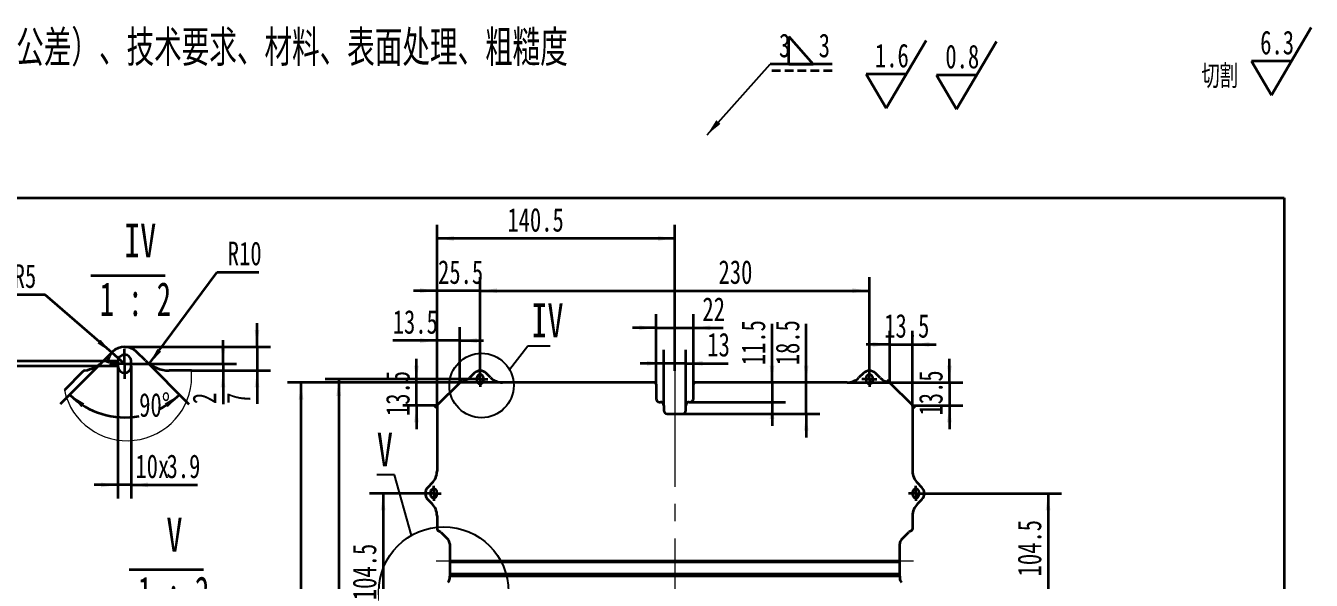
# Model space of a CAD drawing. Header units: millimetres. Extents: x 10 to 515, y -34 to 231.
# Drawn here: x 105.3 to 295.2, y 148.9 to 230.9 of the extents above; entities that cross this region are included whole.
import ezdxf

# ---------------------------------------------------------------- set-up
doc = ezdxf.new("R2010")
doc.units = ezdxf.units.MM
doc.linetypes.add('CENTERX2', pattern=[20.32, 12.7, -2.54, 2.54, -2.54])
doc.linetypes.add('HIDDEN', pattern=[1.905, 1.27, -0.635])
doc.layers.add('FORMAT', color=7, linetype='Continuous', lineweight=35)
doc.layers.add('轮廓实线层', color=7, linetype='Continuous', lineweight=35)
doc.layers.add('细实线层', color=7, linetype='Continuous')
doc.styles.add('SLDTEXTSTYLE0', font='TXT', dxfattribs={"width": 0.7, "bigfont": 'bigfont'})
doc.styles.add('SLDTEXTSTYLE1', font='TXT', dxfattribs={"width": 0.7})
doc.styles.add('SLDTEXTSTYLE28', font='TXT', dxfattribs={"width": 0.62})
doc.dimstyles.new('SLDDIMSTYLE0', dxfattribs={"dimtxt": 0.18, "dimasz": 2.5, "dimexe": 0, "dimexo": 0.0625, "dimgap": 0, "dimtad": 0, "dimtih": 1, "dimtoh": 1, "dimdec": 0, "dimrnd": 1e-09, "dimzin": 0, "dimdsep": 46, "dimtxsty": 'Standard', "dimsah": 1, "dimcen": 0.09, "dimadec": 0, "dimazin": 0, "dimtfac": 2.5, "dimtdec": 0, "dimtofl": 0, "dimtmove": 0, "dimatfit": 3, "dimfxl": 0, "dimfrac": 2, "dimtolj": 1, "dimtzin": 0, "dimarcsym": 0})
doc.dimstyles.new('SLDDIMSTYLE1', dxfattribs={"dimtxt": 3.5, "dimasz": 2.5, "dimexe": 0, "dimexo": 0.0625, "dimgap": 0.875, "dimtad": 2, "dimlfac": 4, "dimrnd": 1e-09, "dimzin": 12, "dimdsep": 46, "dimtxsty": 'SLDTEXTSTYLE1', "dimsah": 1, "dimcen": 0.09, "dimadec": 0, "dimazin": 3, "dimtfac": 1, "dimtmove": 0, "dimatfit": 0, "dimfxl": 0, "dimfrac": 2, "dimtolj": 1, "dimtzin": 12, "dimarcsym": 0})
doc.dimstyles.new('SLDDIMSTYLE10', dxfattribs={"dimtxt": 3.5, "dimasz": 2.5, "dimexe": 0, "dimexo": 0.0625, "dimgap": 0.875, "dimtad": 0, "dimtih": 1, "dimtoh": 1, "dimlfac": 2, "dimrnd": 1e-09, "dimzin": 12, "dimdsep": 46, "dimtxsty": 'SLDTEXTSTYLE1', "dimsah": 1, "dimcen": 0, "dimadec": 0, "dimazin": 3, "dimtfac": 1, "dimtofl": 0, "dimtmove": 1, "dimatfit": 3, "dimfxl": 0, "dimfrac": 2, "dimtolj": 1, "dimtzin": 12, "dimarcsym": 0})
doc.dimstyles.new('SLDDIMSTYLE2', dxfattribs={"dimtxt": 0.18, "dimasz": 2.5, "dimexe": 0, "dimexo": 0.0625, "dimgap": 0, "dimtad": 0, "dimtih": 1, "dimtoh": 1, "dimdec": 0, "dimrnd": 1e-09, "dimzin": 0, "dimdsep": 46, "dimtxsty": 'Standard', "dimblk1": 'NONE', "dimblk2": 'NONE', "dimsah": 1, "dimcen": 0.09, "dimadec": 0, "dimazin": 0, "dimtfac": 2.5, "dimtdec": 0, "dimtofl": 0, "dimtmove": 0, "dimatfit": 3, "dimldrblk": 'NONE', "dimfxl": 0, "dimfrac": 2, "dimtolj": 1, "dimtzin": 0, "dimarcsym": 0})
doc.dimstyles.new('SLDDIMSTYLE3', dxfattribs={"dimtxt": 3.5, "dimasz": 2.5, "dimexe": 0, "dimexo": 0.0625, "dimgap": 0.875, "dimtad": 2, "dimlfac": 4, "dimrnd": 1e-09, "dimzin": 12, "dimdsep": 46, "dimtxsty": 'SLDTEXTSTYLE1', "dimsah": 1, "dimcen": 0.09, "dimadec": 0, "dimazin": 3, "dimtfac": 1, "dimtofl": 0, "dimtmove": 0, "dimatfit": 3, "dimfxl": 0, "dimfrac": 2, "dimtolj": 1, "dimtzin": 12, "dimarcsym": 0})
doc.dimstyles.new('SLDDIMSTYLE7', dxfattribs={"dimtxt": 3.5, "dimasz": 2.5, "dimexe": 0, "dimexo": 0.0625, "dimgap": 0.875, "dimtad": 2, "dimlfac": 2, "dimrnd": 1e-09, "dimzin": 12, "dimdsep": 46, "dimtxsty": 'SLDTEXTSTYLE1', "dimsah": 1, "dimcen": 0.09, "dimadec": 0, "dimazin": 3, "dimtfac": 1, "dimtmove": 0, "dimatfit": 0, "dimfxl": 0, "dimfrac": 2, "dimtolj": 1, "dimtzin": 12, "dimarcsym": 0})
doc.dimstyles.new('SLDDIMSTYLE8', dxfattribs={"dimtxt": 3.5, "dimasz": 2.5, "dimexe": 0, "dimexo": 0.0625, "dimgap": 0.875, "dimtad": 0, "dimtih": 1, "dimtoh": 1, "dimdec": 4, "dimlfac": 2, "dimzin": 12, "dimdsep": 46, "dimtxsty": 'SLDTEXTSTYLE1', "dimsah": 1, "dimcen": 0.09, "dimazin": 3, "dimtfac": 1, "dimtofl": 0, "dimtmove": 0, "dimatfit": 3, "dimfxl": 0, "dimfrac": 2, "dimtolj": 1, "dimtzin": 12, "dimarcsym": 0})
doc.dimstyles.new('SLDDIMSTYLE9', dxfattribs={"dimtxt": 3.5, "dimasz": 2.5, "dimexe": 0, "dimexo": 0.0625, "dimgap": 0.875, "dimtad": 0, "dimtih": 1, "dimtoh": 1, "dimlfac": 2, "dimrnd": 1e-09, "dimzin": 12, "dimdsep": 46, "dimtxsty": 'SLDTEXTSTYLE1', "dimsah": 1, "dimcen": 0, "dimadec": 0, "dimazin": 3, "dimtfac": 1, "dimtofl": 0, "dimtmove": 0, "dimatfit": 3, "dimfxl": 0, "dimfrac": 2, "dimtolj": 1, "dimtzin": 12, "dimarcsym": 0})

# ---------------------------------------------------------------- blocks, each defined once
blk = doc.blocks.new('SW_SFSYMBOL_0')
at = {"layer": 'FORMAT', "color": 0}
for p, q in [((1.65, -5), (7.55, 5)), ((1.65, -5), (-1.3, 0)), ((4.6, 0), (-1.3, 0))]:
    blk.add_line(p, q, dxfattribs=at)
at = {"layer": 'FORMAT', "color": 0, "char_height": 3.5, "attachment_point": 1}
for s, insert, style in [('6.3', (0, 4.51), 'SLDTEXTSTYLE1'), ('切割', (-8.68, -0.49), 'SLDTEXTSTYLE0')]:
    blk.add_mtext(s, dxfattribs=dict(at, insert=insert, style=style))
blk = doc.blocks.new('SW_SFSYMBOL_1')
at = {"layer": 'FORMAT', "color": 0}
for p, q in [((1.65, -5), (7.55, 5)), ((1.65, -5), (-1.3, 0)), ((4.6, 0), (-1.3, 0))]:
    blk.add_line(p, q, dxfattribs=at)
at = {"layer": 'FORMAT', "color": 0, "insert": (0, 4.51), "char_height": 3.5, "attachment_point": 1, "style": 'SLDTEXTSTYLE1'}
blk.add_mtext('0.8', dxfattribs=at)
blk = doc.blocks.new('SW_SFSYMBOL_2')
at = {"layer": 'FORMAT', "color": 0}
for p, q in [((1.65, -5), (7.55, 5)), ((1.65, -5), (-1.3, 0)), ((4.6, 0), (-1.3, 0))]:
    blk.add_line(p, q, dxfattribs=at)
at = {"layer": 'FORMAT', "color": 0, "insert": (0, 4.51), "char_height": 3.5, "attachment_point": 1, "style": 'SLDTEXTSTYLE1'}
blk.add_mtext('1.6', dxfattribs=at)
blk = doc.blocks.new('SW_SYMBOL_WELD_FILL')
at = {"layer": 'FORMAT', "color": 0}
for p, q in [((100, 0), (100, 900)), ((100, 900), (900, 0)), ((100, 0), (900, 0))]:
    blk.add_line(p, q, dxfattribs=at)
blk = doc.blocks.new('SW_WELDSYMBOL_0')
at = {"layer": 'FORMAT', "color": 0}
blk.add_line((9.15, 0), (0, 0), dxfattribs=at)
at = {"layer": 'FORMAT', "color": 0, "linetype": 'HIDDEN'}
blk.add_line((9.15, -1), (0, -1), dxfattribs=at)
at = {"layer": 'FORMAT', "color": 0, "xscale": 0.004511737089201878, "yscale": 0.004511737089201878, "zscale": 0.004511737089201878}
blk.add_blockref('SW_SYMBOL_WELD_FILL', (2.31, 0), dxfattribs=at)
at = {"layer": 'FORMAT', "color": 0, "char_height": 3.5, "attachment_point": 1, "style": 'SLDTEXTSTYLE1'}
for insert in [(1.31, 4.51), (7.18, 4.51)]:
    blk.add_mtext('3', dxfattribs=dict(at, insert=insert))
blk = doc.blocks.new('_D_3')
at = {"layer": 'FORMAT'}
for p, q in [((232.92, 178.15), (232.92, 185.79)), ((236.29, 174.78), (236.29, 185.79)), ((232.92, 183.79), (229.42, 183.79)), ((232.92, 183.79), (236.29, 183.79)), ((236.29, 183.79), (239.79, 183.79))]:
    blk.add_line(p, q, dxfattribs=at)
for points in [[(232.92, 183.79), (230.42, 184.14), (230.42, 183.44)], [(236.29, 183.79), (238.79, 183.44), (238.79, 184.14)]]:
    blk.add_solid(points, dxfattribs=at)
at = {"layer": 'FORMAT', "insert": (232.11, 188.3), "char_height": 3.5, "attachment_point": 1, "style": 'SLDTEXTSTYLE1'}
blk.add_mtext('13.5', dxfattribs=at)
blk = doc.blocks.new('_D_4')
at = {"layer": 'FORMAT'}
for p, q in [((241.74, 178.15), (241.74, 181.65)), ((232.92, 178.15), (243.74, 178.15)), ((241.74, 178.15), (241.74, 174.78)), ((236.29, 174.78), (243.74, 174.78)), ((241.74, 174.78), (241.74, 171.28))]:
    blk.add_line(p, q, dxfattribs=at)
for points in [[(241.74, 178.15), (242.09, 180.65), (241.39, 180.65)], [(241.74, 174.78), (241.39, 172.28), (242.09, 172.28)]]:
    blk.add_solid(points, dxfattribs=at)
at = {"layer": 'FORMAT', "insert": (237.23, 173.29), "char_height": 3.5, "attachment_point": 1, "rotation": 90, "style": 'SLDTEXTSTYLE1'}
blk.add_mtext('13.5', dxfattribs=at)
blk = doc.blocks.new('_D_5')
at = {"layer": 'FORMAT'}
for p, q in [((162.99, 178.15), (162.99, 181.65)), ((175.72, 178.15), (160.99, 178.15)), ((162.99, 174.78), (162.99, 178.15)), ((166.04, 174.78), (160.99, 174.78)), ((162.99, 174.78), (162.99, 171.28))]:
    blk.add_line(p, q, dxfattribs=at)
for points in [[(162.99, 178.15), (163.34, 180.65), (162.64, 180.65)], [(162.99, 174.78), (162.64, 172.28), (163.34, 172.28)]]:
    blk.add_solid(points, dxfattribs=at)
at = {"layer": 'FORMAT', "insert": (158.48, 173.21), "char_height": 3.5, "attachment_point": 1, "rotation": 90, "style": 'SLDTEXTSTYLE1'}
blk.add_mtext('13.5', dxfattribs=at)
blk = doc.blocks.new('_D_6')
at = {"layer": 'FORMAT'}
for p, q in [((166.04, 174.68), (166.04, 186.36)), ((169.42, 178.15), (169.42, 186.36)), ((166.04, 184.36), (159.49, 184.36)), ((169.42, 184.36), (166.04, 184.36)), ((169.42, 184.36), (172.92, 184.36))]:
    blk.add_line(p, q, dxfattribs=at)
for points in [[(166.04, 184.36), (163.54, 184.71), (163.54, 184.01)], [(169.42, 184.36), (171.92, 184.01), (171.92, 184.71)]]:
    blk.add_solid(points, dxfattribs=at)
at = {"layer": 'FORMAT', "insert": (159.49, 188.88), "char_height": 3.5, "attachment_point": 1, "style": 'SLDTEXTSTYLE1'}
blk.add_mtext('13.5', dxfattribs=at)
blk = doc.blocks.new('_D_14')
at = {"layer": 'FORMAT'}
for p, q in [((175.72, 178.15), (143.95, 178.15)), ((145.95, 82.47), (145.95, 178.15)), ((175.72, 82.47), (143.95, 82.47))]:
    blk.add_line(p, q, dxfattribs=at)
for points in [[(145.95, 178.15), (145.6, 175.65), (146.3, 175.65)], [(145.95, 82.47), (146.3, 84.97), (145.6, 84.97)]]:
    blk.add_solid(points, dxfattribs=at)
at = {"layer": 'FORMAT', "insert": (141.44, 123.72), "char_height": 3.5, "attachment_point": 1, "rotation": 90, "style": 'SLDTEXTSTYLE1'}
blk.add_mtext('382.75', dxfattribs=at)
blk = doc.blocks.new('_D_16')
at = {"layer": 'FORMAT'}
for p, q in [((166.04, 174.68), (166.04, 201.46)), ((201.17, 179.9), (201.17, 201.46)), ((201.17, 199.46), (166.04, 199.46))]:
    blk.add_line(p, q, dxfattribs=at)
for points in [[(166.04, 199.46), (168.54, 199.11), (168.54, 199.81)], [(201.17, 199.46), (198.67, 199.81), (198.67, 199.11)]]:
    blk.add_solid(points, dxfattribs=at)
at = {"layer": 'FORMAT', "insert": (176.43, 203.97), "char_height": 3.5, "attachment_point": 1, "style": 'SLDTEXTSTYLE1'}
blk.add_mtext('140.5', dxfattribs=at)
blk = doc.blocks.new('_D_17')
at = {"layer": 'FORMAT'}
for p, q in [((198.42, 177.9), (198.42, 188.25)), ((203.92, 177.9), (203.92, 188.25)), ((198.42, 186.25), (194.92, 186.25)), ((198.42, 186.25), (203.92, 186.25)), ((203.92, 186.25), (208.32, 186.25))]:
    blk.add_line(p, q, dxfattribs=at)
for points in [[(198.42, 186.25), (195.92, 186.6), (195.92, 185.9)], [(203.92, 186.25), (206.42, 185.9), (206.42, 186.6)]]:
    blk.add_solid(points, dxfattribs=at)
at = {"layer": 'FORMAT', "insert": (205.25, 190.76), "char_height": 3.5, "attachment_point": 1, "style": 'SLDTEXTSTYLE1'}
blk.add_mtext('22', dxfattribs=at)
blk = doc.blocks.new('_D_18')
at = {"layer": 'FORMAT'}
for p, q in [((199.54, 174.78), (199.54, 183)), ((202.79, 174.78), (202.79, 183)), ((199.54, 181), (196.04, 181)), ((202.79, 181), (199.54, 181)), ((202.79, 181), (209.04, 181))]:
    blk.add_line(p, q, dxfattribs=at)
for points in [[(199.54, 181), (197.04, 181.35), (197.04, 180.65)], [(202.79, 181), (205.29, 180.65), (205.29, 181.35)]]:
    blk.add_solid(points, dxfattribs=at)
at = {"layer": 'FORMAT', "insert": (205.97, 185.52), "char_height": 3.5, "attachment_point": 1, "style": 'SLDTEXTSTYLE1'}
blk.add_mtext('13', dxfattribs=at)
blk = doc.blocks.new('_D_19')
at = {"layer": 'FORMAT'}
for p, q in [((215.53, 178.15), (215.53, 186.86)), ((215.53, 178.15), (215.53, 175.28)), ((203.29, 175.28), (217.53, 175.28)), ((215.53, 175.28), (215.53, 171.78))]:
    blk.add_line(p, q, dxfattribs=at)
for points in [[(215.53, 178.15), (215.88, 180.65), (215.18, 180.65)], [(215.53, 175.28), (215.18, 172.78), (215.88, 172.78)]]:
    blk.add_solid(points, dxfattribs=at)
at = {"layer": 'FORMAT', "insert": (211.02, 180.72), "char_height": 3.5, "attachment_point": 1, "rotation": 90, "style": 'SLDTEXTSTYLE1'}
blk.add_mtext('11.5', dxfattribs=at)
blk = doc.blocks.new('_D_20')
at = {"layer": 'FORMAT'}
for p, q in [((220.58, 178.15), (220.58, 186.85)), ((220.58, 173.53), (220.58, 178.15)), ((202.29, 173.53), (222.58, 173.53)), ((220.58, 173.53), (220.58, 170.03))]:
    blk.add_line(p, q, dxfattribs=at)
for points in [[(220.58, 178.15), (220.93, 180.65), (220.23, 180.65)], [(220.58, 173.53), (220.23, 171.03), (220.93, 171.03)]]:
    blk.add_solid(points, dxfattribs=at)
at = {"layer": 'FORMAT', "insert": (216.06, 180.72), "char_height": 3.5, "attachment_point": 1, "rotation": 90, "style": 'SLDTEXTSTYLE1'}
blk.add_mtext('18.5', dxfattribs=at)
blk = doc.blocks.new('_D_32')
at = {"layer": 'FORMAT'}
for p, q in [((164.43, 161.78), (156.07, 161.78)), ((158.07, 161.78), (158.07, 135.65)), ((164.43, 135.65), (156.07, 135.65))]:
    blk.add_line(p, q, dxfattribs=at)
for points in [[(158.07, 161.78), (157.72, 159.28), (158.42, 159.28)], [(158.07, 135.65), (158.42, 138.15), (157.72, 138.15)]]:
    blk.add_solid(points, dxfattribs=at)
at = {"layer": 'FORMAT', "insert": (153.56, 146), "char_height": 3.5, "attachment_point": 1, "rotation": 90, "style": 'SLDTEXTSTYLE1'}
blk.add_mtext('104.5', dxfattribs=at)
blk = doc.blocks.new('_D_33')
at = {"layer": 'FORMAT'}
for p, q in [((171.3, 178.65), (149.51, 178.65)), ((151.51, 178.65), (151.51, 81.97)), ((171.3, 81.97), (149.51, 81.97))]:
    blk.add_line(p, q, dxfattribs=at)
for points in [[(151.51, 178.65), (151.16, 176.15), (151.86, 176.15)], [(151.51, 81.97), (151.86, 84.47), (151.16, 84.47)]]:
    blk.add_solid(points, dxfattribs=at)
at = {"layer": 'FORMAT', "insert": (147, 104.15), "char_height": 3.5, "attachment_point": 1, "rotation": 90, "style": 'SLDTEXTSTYLE1'}
blk.add_mtext('386.75', dxfattribs=at)
blk = doc.blocks.new('_D_36')
at = {"layer": 'FORMAT'}
for p, q in [((237.9, 161.78), (258.32, 161.78)), ((256.32, 161.78), (256.32, 135.65)), ((237.9, 135.65), (258.32, 135.65))]:
    blk.add_line(p, q, dxfattribs=at)
for points in [[(256.32, 161.78), (255.97, 159.28), (256.67, 159.28)], [(256.32, 135.65), (256.67, 138.15), (255.97, 138.15)]]:
    blk.add_solid(points, dxfattribs=at)
at = {"layer": 'FORMAT', "insert": (251.81, 149.51), "char_height": 3.5, "attachment_point": 1, "rotation": 90, "style": 'SLDTEXTSTYLE1'}
blk.add_mtext('104.5', dxfattribs=at)
blk = doc.blocks.new('_D_37')
at = {"layer": 'FORMAT'}
for p, q in [((166.04, 174.68), (166.04, 193.74)), ((172.42, 179.77), (172.42, 193.74)), ((166.04, 191.74), (162.54, 191.74)), ((172.42, 191.74), (166.04, 191.74)), ((172.42, 191.74), (175.92, 191.74))]:
    blk.add_line(p, q, dxfattribs=at)
for points in [[(166.04, 191.74), (163.54, 192.09), (163.54, 191.39)], [(172.42, 191.74), (174.92, 191.39), (174.92, 192.09)]]:
    blk.add_solid(points, dxfattribs=at)
at = {"layer": 'FORMAT', "insert": (166.19, 196.25), "char_height": 3.5, "attachment_point": 1, "style": 'SLDTEXTSTYLE1'}
blk.add_mtext('25.5', dxfattribs=at)
blk = doc.blocks.new('_D_38')
at = {"layer": 'FORMAT'}
for p, q in [((172.42, 179.77), (172.42, 193.74)), ((229.92, 179.77), (229.92, 193.74)), ((172.42, 191.74), (229.92, 191.74))]:
    blk.add_line(p, q, dxfattribs=at)
for points in [[(172.42, 191.74), (174.92, 191.39), (174.92, 192.09)], [(229.92, 191.74), (227.42, 192.09), (227.42, 191.39)]]:
    blk.add_solid(points, dxfattribs=at)
at = {"layer": 'FORMAT', "insert": (207.63, 196.25), "char_height": 3.5, "attachment_point": 1, "style": 'SLDTEXTSTYLE1'}
blk.add_mtext('230', dxfattribs=at)
blk = doc.blocks.new('SW_CENTERMARKSYMBOL_1')
at = {"layer": 'FORMAT', "color": 0}
for p, q in [((-0.625, 0), (-1.1125, 0)), ((0, 0), (-0.625, 0)), ((0, 0.625), (0, 1.1125)), ((0, 0), (0, 0.625)), ((0, 0), (0, -0.625)), ((0, 0), (0.625, 0)), ((0.625, 0), (1.1125, 0)), ((0, -0.625), (0, -1.1125))]:
    blk.add_line(p, q, dxfattribs=at)
blk = doc.blocks.new('SW_CENTERMARKSYMBOL_2')
at = {"layer": 'FORMAT', "color": 0}
for p, q in [((-0.625, 0), (-1.1125, 0)), ((0, 0), (-0.625, 0)), ((0, 0.625), (0, 1.1125)), ((0, 0), (0, 0.625)), ((0, 0), (0, -0.625)), ((0, 0), (0.625, 0)), ((0.625, 0), (1.1125, 0)), ((0, -0.625), (0, -1.1125))]:
    blk.add_line(p, q, dxfattribs=at)
blk = doc.blocks.new('SW_CENTERMARKSYMBOL_3')
at = {"layer": 'FORMAT', "color": 0}
for p, q in [((-0.625, 0), (-1.1125, 0)), ((0, 0), (-0.625, 0)), ((0, 0.625), (0, 1.1125)), ((0, 0), (0, 0.625)), ((0, 0), (0, -0.625)), ((0, 0), (0.625, 0)), ((0.625, 0), (1.1125, 0)), ((0, -0.625), (0, -1.1125))]:
    blk.add_line(p, q, dxfattribs=at)
blk = doc.blocks.new('SW_CENTERMARKSYMBOL_10')
at = {"layer": 'FORMAT', "color": 0}
for p, q in [((-0.625, 0), (-1.1125, 0)), ((0, 0), (-0.625, 0)), ((0, 0.625), (0, 1.1125)), ((0, 0), (0, 0.625)), ((0, 0), (0, -0.625)), ((0, 0), (0.625, 0)), ((0.625, 0), (1.1125, 0)), ((0, -0.625), (0, -1.1125))]:
    blk.add_line(p, q, dxfattribs=at)
blk = doc.blocks.new('_None')
blk = doc.blocks.new('_D_45')
at = {"layer": 'FORMAT'}
for p, q in [((139.44, 183.44), (139.44, 186.94)), ((119.87, 183.44), (141.44, 183.44)), ((139.44, 183.44), (139.44, 179.94)), ((129.74, 179.94), (141.44, 179.94)), ((139.44, 179.94), (139.44, 175.02))]:
    blk.add_line(p, q, dxfattribs=at)
for points in [[(139.44, 183.44), (139.79, 185.94), (139.09, 185.94)], [(139.44, 179.94), (139.09, 177.44), (139.79, 177.44)]]:
    blk.add_solid(points, dxfattribs=at)
at = {"layer": 'FORMAT', "insert": (134.93, 175.02), "char_height": 3.5, "attachment_point": 1, "rotation": 90, "style": 'SLDTEXTSTYLE1'}
blk.add_mtext('7', dxfattribs=at)
blk = doc.blocks.new('_D_46')
at = {"layer": 'FORMAT'}
for p, q in [((116.73, 181.33), (110.35, 174.95)), ((122.94, 181.4), (129.39, 174.95))]:
    blk.add_line(p, q, dxfattribs=at)
for start, end in [(225, 280.8597), (297.0994, 315)]:
    blk.add_arc((119.87, 184.47), 11.46, start, end, dxfattribs=at)
for points in [[(111.77, 176.37), (113.49, 174.52), (113.93, 175.07)], [(127.98, 176.37), (125.81, 175.07), (126.25, 174.52)]]:
    blk.add_solid(points, dxfattribs=at)
at = {"layer": 'FORMAT', "insert": (122.03, 176.61), "char_height": 3.5, "attachment_point": 1, "style": 'SLDTEXTSTYLE1'}
blk.add_mtext('90°', dxfattribs=at)
blk = doc.blocks.new('_D_47')
at = {"layer": 'FORMAT'}
for p, q in [((108.14, 191.14), (103.49, 191.14)), ((117.99, 182.58), (108.14, 191.14)), ((119.87, 180.94), (117.99, 182.58))]:
    blk.add_line(p, q, dxfattribs=at)
blk.add_arc((119.87, 180.94), 2.5, 135, 177.6529, dxfattribs=at)
blk.add_solid([(117.99, 182.58), (116.33, 184.48), (115.87, 183.95)], dxfattribs=at)
at = {"layer": 'FORMAT', "insert": (103.49, 195.65), "char_height": 3.5, "attachment_point": 1, "style": 'SLDTEXTSTYLE1'}
blk.add_mtext('R5', dxfattribs=at)
blk = doc.blocks.new('_D_48')
at = {"layer": 'FORMAT'}
for p, q in [((123.51, 180.91), (133.53, 194.49)), ((133.53, 194.49), (139.72, 194.49))]:
    blk.add_line(p, q, dxfattribs=at)
blk.add_solid([(123.51, 180.91), (125.28, 182.72), (124.71, 183.13)], dxfattribs=at)
at = {"layer": 'FORMAT', "insert": (135.12, 199), "char_height": 3.5, "attachment_point": 1, "style": 'SLDTEXTSTYLE1'}
blk.add_mtext('R10', dxfattribs=at)
blk = doc.blocks.new('_D_49')
at = {"layer": 'FORMAT'}
for p, q in [((134.42, 180.94), (134.42, 184.44)), ((122.1, 180.94), (136.42, 180.94)), ((134.42, 180.94), (134.42, 179.94)), ((129.74, 179.94), (136.42, 179.94)), ((134.42, 179.94), (134.42, 174.99))]:
    blk.add_line(p, q, dxfattribs=at)
for points in [[(134.42, 180.94), (134.77, 183.44), (134.07, 183.44)], [(134.42, 179.94), (134.07, 177.44), (134.77, 177.44)]]:
    blk.add_solid(points, dxfattribs=at)
at = {"layer": 'FORMAT', "insert": (129.91, 174.99), "char_height": 3.5, "attachment_point": 1, "rotation": 90, "style": 'SLDTEXTSTYLE1'}
blk.add_mtext('2', dxfattribs=at)
blk = doc.blocks.new('_D_50')
at = {"layer": 'FORMAT'}
for p, q in [((118.9, 180.56), (118.9, 161.03)), ((120.85, 180.56), (120.85, 161.03)), ((118.9, 163.03), (115.4, 163.03)), ((120.85, 163.03), (118.9, 163.03)), ((120.85, 163.03), (130.67, 163.03))]:
    blk.add_line(p, q, dxfattribs=at)
for points in [[(118.9, 163.03), (116.4, 163.38), (116.4, 162.68)], [(120.85, 163.03), (123.35, 162.68), (123.35, 163.38)]]:
    blk.add_solid(points, dxfattribs=at)
at = {"layer": 'FORMAT', "char_height": 3.5, "attachment_point": 1, "style": 'SLDTEXTSTYLE1'}
for s, insert in [('10x', (121.47, 167.54)), ('3.9', (126.07, 167.54))]:
    blk.add_mtext(s, dxfattribs=dict(at, insert=insert))
blk = doc.blocks.new('_D_51')
at = {"layer": 'FORMAT'}
for p, q in [((102.46, 181.31), (102.46, 184.81)), ((118.9, 181.31), (100.46, 181.31)), ((118.9, 180.56), (100.46, 180.56)), ((102.46, 181.31), (102.46, 180.56)), ((102.46, 180.56), (102.46, 166.67))]:
    blk.add_line(p, q, dxfattribs=at)
for points in [[(102.46, 181.31), (102.81, 183.81), (102.11, 183.81)], [(102.46, 180.56), (102.11, 178.06), (102.81, 178.06)]]:
    blk.add_solid(points, dxfattribs=at)
at = {"layer": 'FORMAT', "char_height": 3.5, "attachment_point": 1, "rotation": 90, "style": 'SLDTEXTSTYLE1'}
for s, insert in [('1.5', (97.94, 171.27)), ('10x', (97.94, 166.67))]:
    blk.add_mtext(s, dxfattribs=dict(at, insert=insert))
blk = doc.blocks.new('SW_NOTE_0_20')
at = {"layer": 'FORMAT', "color": 0}
blk.add_line((-4.07, -1.22), (6.89, -1.22), dxfattribs=at)
at = {"layer": 'FORMAT', "color": 0, "char_height": 5, "attachment_point": 2}
for s, insert, style in [('IV', (3.2, 6.45), 'SLDTEXTSTYLE1'), ('1 : 2', (2.49, -2.22), 'SLDTEXTSTYLE28')]:
    blk.add_mtext(s, dxfattribs=dict(at, insert=insert, style=style))
blk = doc.blocks.new('SW_CENTERMARKSYMBOL_11')
at = {"layer": 'FORMAT', "color": 0}
for p, q in [((0, 1.25), (0, 2.23)), ((-1.25, 0), (-2.23, 0)), ((0, 0), (-1.25, 0)), ((0, 0), (0, 1.25)), ((0, 0), (0, -1.25)), ((0, 0), (1.25, 0)), ((1.25, 0), (2.23, 0)), ((0, -1.25), (0, -2.23))]:
    blk.add_line(p, q, dxfattribs=at)
blk = doc.blocks.new('SW_NOTE_0_21')
at = {"layer": 'FORMAT', "color": 0}
blk.add_line((-4.42, -1.22), (6.54, -1.22), dxfattribs=at)
at = {"layer": 'FORMAT', "color": 0, "char_height": 5, "attachment_point": 2}
for s, insert, style in [('V', (2.27, 6.45), 'SLDTEXTSTYLE1'), ('1 : 2', (2.14, -2.22), 'SLDTEXTSTYLE28')]:
    blk.add_mtext(s, dxfattribs=dict(at, insert=insert, style=style))

msp = doc.modelspace()

# ---------------------------------------------------------------- linework, layer by layer
at = {"color": 7, "linetype": 'Continuous', "lineweight": 35}
for p, q in [((118.106014, 182.704342), (116.730968, 181.329308)), ((122.944846, 181.401042), (121.641545, 182.704342)), ((118.898778, 181.311576), (118.898778, 180.56157)), ((120.848777, 180.56157), (120.848777, 181.311576)), ((113.727334, 179.790137), (110.975722, 177.038519)), ((129.741507, 179.936571), (126.480381, 179.936571)), ((171.531804, 179.538034), (170.844282, 178.850512)), ((171.928187, 178.841651), (171.928187, 178.466651)), ((172.903187, 178.466651), (172.903187, 178.841651)), ((173.951221, 178.886384), (173.299571, 179.538034)), ((229.031804, 179.538034), (228.380153, 178.886384)), ((229.428187, 178.841651), (229.428187, 178.466651)), ((230.403187, 178.466651), (230.403187, 178.841651)), ((231.487093, 178.850512), (230.799571, 179.538034)), ((169.342464, 178.080928), (166.113911, 174.852374)), ((198.165687, 178.154151), (175.718988, 178.154151)), ((198.415687, 177.904151), (198.415687, 175.779151)), ((203.915687, 175.779151), (203.915687, 177.904151)), ((226.612386, 178.154151), (204.165687, 178.154151)), ((236.217464, 174.852374), (232.988911, 178.080928)), ((198.915687, 175.279151), (199.040687, 175.279151)), ((199.540687, 174.779151), (199.540687, 174.029151)), ((202.790687, 174.029151), (202.790687, 174.779151)), ((203.290687, 175.279151), (203.415687, 175.279151)), ((166.040687, 174.675597), (166.040687, 165.082452)), ((200.040687, 173.529151), (202.290687, 173.529151)), ((236.290687, 174.675597), (236.290687, 165.082452)), ((165.308454, 163.314685), (164.656804, 162.663034)), ((165.053187, 161.966651), (165.053187, 161.591651)), ((166.028187, 161.591651), (166.028187, 161.966651)), ((236.303187, 161.966651), (236.303187, 161.591651)), ((237.674571, 162.663034), (237.02292, 163.314685)), ((237.278187, 161.591651), (237.278187, 161.966651)), ((164.656804, 160.895267), (165.308454, 160.243617)), ((237.02292, 160.243617), (237.674571, 160.895267)), ((166.040687, 158.47585), (166.040687, 156.486588)), ((236.290687, 158.47585), (236.290687, 156.486588)), ((166.594495, 156.02528), (167.659406, 154.960369)), ((234.671969, 154.960369), (235.73688, 156.02528)), ((167.915687, 154.341651), (167.915687, 151.768609)), ((234.415687, 151.768609), (234.415687, 154.341651)), ((234.415687, 151.768609), (167.915687, 151.768609)), ((167.915687, 151.768609), (167.915687, 151.619472)), ((234.415687, 151.619472), (167.915687, 151.619472)), ((167.915687, 151.619472), (167.915687, 149.837968)), ((234.415687, 151.619472), (234.415687, 151.768609)), ((234.415687, 149.837968), (234.415687, 151.619472)), ((167.915687, 149.837968), (167.915687, 149.539693)), ((234.415687, 149.837968), (167.915687, 149.837968)), ((167.915687, 149.216651), (167.915687, 149.539693)), ((234.415687, 149.539693), (167.915687, 149.539693)), ((234.415687, 149.539693), (234.415687, 149.837968)), ((234.415687, 149.539693), (234.415687, 149.216651))]:
    msp.add_line(p, q, dxfattribs=at)
for centre, radius, start, end in [((119.87378, 180.936562), 2.500009, 45.00024239, 134.99975761), ((113.195513, 184.864676), 4.999827, 279.26384105, 315.00070542), ((119.873778, 181.311574), 0.975, 0.00010946, 179.99989054), ((119.873778, 180.561572), 0.975, 180.00010946, 359.99989054), ((126.480392, 184.936588), 5.000017, 224.99999896, 269.99987388), ((114.080911, 179.436529), 0.500055, 99.26631868, 134.99749102), ((169.076515, 180.618279), 2.5, 279.26443078, 315), ((172.415687, 178.654151), 1.25, 45, 135), ((172.415687, 178.841651), 0.4875, 0, 180), ((175.718988, 180.654151), 2.5, 225, 270), ((226.612386, 180.654151), 2.5, 270, 315), ((229.915687, 178.654151), 1.25, 45, 135), ((229.915687, 178.841651), 0.4875, 0, 180), ((233.254859, 180.618279), 2.5, 225, 260.73556922), ((169.519241, 177.904151), 0.25, 99.26443078, 135), ((172.415687, 178.466651), 0.4875, 180, 0), ((198.165687, 177.904151), 0.25, 0, 90), ((204.165687, 177.904151), 0.25, 90, 180), ((229.915687, 178.466651), 0.4875, 180, 0), ((232.812134, 177.904151), 0.25, 45, 80.73556922), ((166.290687, 174.675597), 0.25, 135, 180), ((198.915687, 175.779151), 0.5, 180, 270), ((199.040687, 174.779151), 0.5, 0, 90), ((203.290687, 174.779151), 0.5, 90, 180), ((203.415687, 175.779151), 0.5, 270, 0), ((236.040687, 174.675597), 0.25, 0, 45), ((200.040687, 174.029151), 0.5, 180, 270), ((202.290687, 174.029151), 0.5, 270, 0), ((163.540687, 165.082452), 2.5, 315, 0), ((238.790687, 165.082452), 2.5, 180, 225), ((165.540687, 161.779151), 1.25, 135, 225), ((165.540687, 161.966651), 0.4875, 0, 180), ((165.540687, 161.591651), 0.4875, 180, 0), ((236.790687, 161.966651), 0.4875, 0, 180), ((236.790687, 161.591651), 0.4875, 180, 0), ((236.790687, 161.779151), 1.25, 315, 45), ((163.540687, 158.47585), 2.5, 0, 45), ((238.790687, 158.47585), 2.5, 135, 180), ((166.290687, 156.486588), 0.25, 180, 253.7445168), ((165.975776, 155.406562), 0.875, 45, 73.7445168), ((236.355598, 155.406562), 0.875, 106.2554832, 135), ((236.040687, 156.486588), 0.25, 286.2554832, 0), ((167.040687, 154.341651), 0.875, 0, 45), ((235.290687, 154.341651), 0.875, 135, 180), ((167.040687, 149.216651), 0.875, 315, 0), ((235.290687, 149.216651), 0.875, 180, 225)]:
    msp.add_arc(centre, radius, start, end, dxfattribs=at)
at = {"color": 7, "linetype": 'Continuous', "lineweight": 18}
for centre, radius, start, end in [((120.267281, 179.07896), 9.512962, 192.38564455, 0.00002812), ((120.267521, 179.078981), 9.512722, 359.99990167, 5.17234722)]:
    msp.add_arc(centre, radius, start, end, dxfattribs=at)
at = {"layer": 'FORMAT', "linetype": 'CENTERX2', "lineweight": 18}
for p, q in [((201.165687, 179.904151), (201.165687, 173.779151)), ((201.165687, 175.454338), (201.165687, 78.107424)), ((236.415687, 151.768609), (165.915687, 151.768609))]:
    msp.add_line(p, q, dxfattribs=at)
at = {"layer": 'FORMAT'}
for p, q in [((175.718988, 178.154151), (168.915687, 178.154151)), ((169.342464, 178.080928), (169.769241, 178.507704)), ((226.612386, 178.154151), (233.415687, 178.154151)), ((232.988911, 178.080928), (232.562134, 178.507704)), ((166.113911, 174.852374), (165.687134, 174.425597)), ((166.040687, 174.675597), (166.040687, 175.279151)), ((236.217464, 174.852374), (236.644241, 174.425597)), ((236.290687, 174.675597), (236.290687, 175.279151))]:
    msp.add_line(p, q, dxfattribs=at)
at = {"layer": '细实线层'}
for centre, radius in [((172.612438, 177.725343), 4.756481), ((167.017949, 147.246657), 9.591214)]:
    msp.add_circle(centre, radius, dxfattribs=at)
at = {"layer": '轮廓实线层'}
for p, q in [((14.185568, 205.450845), (291.185568, 205.450845)), ((291.185568, 205.450845), (291.185568, 5.450845))]:
    msp.add_line(p, q, dxfattribs=at)

# ---------------------------------------------------------------- block references
at = {"layer": 'FORMAT'}
for name, p in [('SW_SFSYMBOL_0', (287.663627, 225.664352)), ('SW_WELDSYMBOL_0', (215.249955, 225.233967)), ('SW_SFSYMBOL_2', (230.739987, 223.742206)), ('SW_SFSYMBOL_1', (241.145379, 223.592734)), ('SW_NOTE_0_20', (118.971733, 195.220738)), ('SW_CENTERMARKSYMBOL_11', (119.87378, 180.936573)), ('SW_CENTERMARKSYMBOL_1', (172.415687, 178.654151)), ('SW_CENTERMARKSYMBOL_2', (229.915687, 178.654151)), ('SW_CENTERMARKSYMBOL_3', (165.540687, 161.779151)), ('SW_CENTERMARKSYMBOL_10', (236.790687, 161.779151)), ('SW_NOTE_0_21', (124.968838, 151.730246))]:
    msp.add_blockref(name, p, dxfattribs=at)

# ---------------------------------------------------------------- texts
at = {"layer": 'FORMAT', "insert": (120.170097, 230.256535), "char_height": 5.29166667, "attachment_point": 2, "style": 'SLDTEXTSTYLE0'}
msp.add_mtext('自审项：尺寸、公差（形位公差）、技术要求、材料、表面处理、粗糙度', dxfattribs=at)
at = {"layer": '细实线层', "char_height": 5, "attachment_point": 1, "style": 'SLDTEXTSTYLE1'}
for s, insert in [('IV', (179.961231, 189.850942)), ('V', (157.142975, 170.766457))]:
    msp.add_mtext(s, dxfattribs=dict(at, insert=insert))

# ---------------------------------------------------------------- dimensions: what is measured, and where the dimension line sits
at = {"layer": 'FORMAT'}
for base, p1, p2, dimstyle, picture, middle in [((166.040687, 199.455602), (201.165687, 179.904151), (166.040687, 174.675597), 'SLDDIMSTYLE3', '_D_16', (180.271745, 199.455602)), ((166.040687, 191.739451), (172.415687, 179.766651), (166.040687, 174.675597), 'SLDDIMSTYLE1', '_D_37', (169.255388, 191.739451)), ((229.915687, 191.739451), (172.415687, 179.766651), (229.915687, 179.766651), 'SLDDIMSTYLE3', '_D_38', (209.932915, 191.739451)), ((203.915687, 186.252505), (198.415687, 177.904151), (203.915687, 177.904151), 'SLDDIMSTYLE1', '_D_17', (206.784692, 186.252505)), ((166.040687, 184.36471), (169.415687, 178.154151), (166.040687, 174.675597), 'SLDDIMSTYLE1', '_D_6', (162.559209, 184.36471)), ((236.290687, 183.785265), (232.915687, 178.154151), (236.290687, 174.779151), 'SLDDIMSTYLE1', '_D_3', (235.178513, 183.785265)), ((199.540687, 181.003725), (202.790687, 174.779151), (199.540687, 174.779151), 'SLDDIMSTYLE1', '_D_18', (207.507169, 181.003725))]:
    dim = msp.add_linear_dim(base=base, p1=p1, p2=p2, dimstyle=dimstyle, dxfattribs=at)
    dim.commit()
    dim.dimension.update_dxf_attribs({"geometry": picture, "text_midpoint": middle, "dimtype": 160})
for center, mpoint, dimstyle, picture, middle in [((126.480381, 184.936577), (123.512454, 180.912722), 'SLDDIMSTYLE10', '_D_48', (137.418266, 196.658618)), ((119.873779, 180.936577), (117.987204, 182.576954), 'SLDDIMSTYLE9', '_D_47', (105.018918, 193.304633))]:
    dim = msp.add_radius_dim(center=center, mpoint=mpoint, dimstyle=dimstyle, dxfattribs=at)
    dim.commit()
    dim.dimension.update_dxf_attribs({"geometry": picture, "text_midpoint": middle, "dimtype": 164})
for base, p1, p2, dimstyle, picture, middle in [((220.575212, 178.154151), (202.290687, 173.529151), (226.612386, 178.154151), 'SLDDIMSTYLE1', '_D_20', (220.575212, 183.785265)), ((215.534538, 175.279151), (226.612386, 178.154151), (203.290687, 175.279151), 'SLDDIMSTYLE1', '_D_19', (215.534538, 183.785265)), ((139.44081, 179.936577), (119.873779, 183.436577), (129.741507, 179.936577), 'SLDDIMSTYLE7', '_D_45', (139.44081, 175.788784)), ((134.419157, 179.936577), (122.098779, 180.936577), (129.741507, 179.936577), 'SLDDIMSTYLE7', '_D_49', (134.419157, 175.754727)), ((162.987789, 178.154151), (166.040687, 174.779151), (175.718988, 178.154151), 'SLDDIMSTYLE1', '_D_5', (162.987789, 176.282851)), ((241.73807, 174.779151), (232.915687, 178.154151), (236.290687, 174.779151), 'SLDDIMSTYLE1', '_D_4', (241.73807, 176.364045)), ((151.51308, 81.966651), (171.303187, 178.654151), (171.303187, 81.966651), 'SLDDIMSTYLE3', '_D_33', (151.51308, 108.750284)), ((145.949638, 178.154151), (175.718988, 82.466651), (175.718988, 178.154151), 'SLDDIMSTYLE3', '_D_14', (145.949638, 128.324791)), ((158.074969, 135.654151), (164.428187, 161.779151), (164.428187, 135.654151), 'SLDDIMSTYLE3', '_D_32', (158.074969, 149.83661)), ((256.318769, 135.654151), (237.903187, 161.779151), (237.903187, 135.654151), 'SLDDIMSTYLE3', '_D_36', (256.318769, 153.343683))]:
    dim = msp.add_linear_dim(base=base, p1=p1, p2=p2, angle=90, dimstyle=dimstyle, dxfattribs=at)
    dim.commit()
    dim.dimension.update_dxf_attribs({"geometry": picture, "text_midpoint": middle, "dimtype": 160})
dim = msp.add_linear_dim(base=(102.456167, 180.561577), p1=(118.898779, 181.311577), p2=(118.898779, 180.561577), angle=90, text='10x<>', dimstyle='SLDDIMSTYLE7', dxfattribs=at)
dim.commit()
dim.dimension.update_dxf_attribs({"geometry": '_D_51', "text_midpoint": (102.456167, 171.272858), "dimtype": 160})
dim = msp.add_angular_dim_2l(base=(116.508476, 173.512699), line1=((122.944847, 181.401043), (121.641546, 182.704344)), line2=((118.106012, 182.704344), (116.730968, 181.329301)), dimstyle='SLDDIMSTYLE8', dxfattribs=at)
dim.commit()
dim.dimension.update_dxf_attribs({"geometry": '_D_46', "text_midpoint": (125.096245, 174.266239), "dimtype": 162})
dim = msp.add_linear_dim(base=(118.898779, 163.026266), p1=(120.848779, 180.561577), p2=(118.898779, 180.561577), text='10x<>', dimstyle='SLDDIMSTYLE7', dxfattribs=at)
dim.commit()
dim.dimension.update_dxf_attribs({"geometry": '_D_50', "text_midpoint": (126.071802, 163.026266), "dimtype": 160})

# ---------------------------------------------------------------- leaders
msp.add_leader([(205.943971, 214.799073), (215.249955, 225.233967)], dimstyle='SLDDIMSTYLE0', dxfattribs=at)
at = {"layer": '细实线层', "has_arrowhead": 0}
for points in [[(176.728585, 180.108923), (179.461231, 183.609519), (182.773681, 183.609519)], [(162.258787, 155.573827), (159.755777, 164.525034), (157.142975, 164.525034)]]:
    msp.add_leader(points, dimstyle='SLDDIMSTYLE2', dxfattribs=at)

doc.saveas('drawing.dxf')
